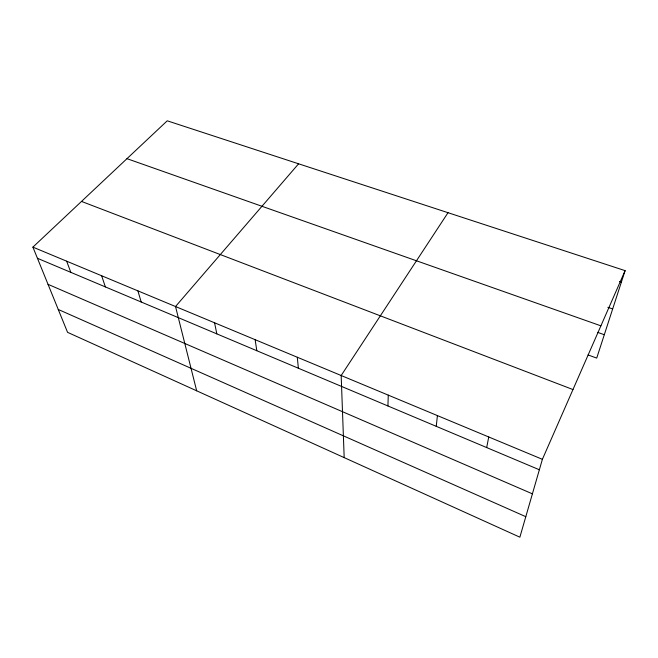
<?xml version="1.0" encoding="UTF-8"?>
<svg xmlns="http://www.w3.org/2000/svg" width="658" height="658" viewBox="0 0 658 658"><rect width="100%" height="100%" fill="white"/><g stroke="black" fill="none" stroke-linecap="round" stroke-linejoin="round"><path stroke-width="0.99" d="M387.924 405.961L388.269 395.137M436.246 426.326L437.414 415.601M486.681 447.572L488.738 436.978M625.1 270.644L542.389 459.317L519.869 537.191L67.552 332.331L32.9 247.128L167.239 120.809L625.1 270.644L596.716 358.1L588.087 354.942M448.024 212.69L341.173 375.521L344.183 457.623M298.6 163.793L175.522 306.521L196.676 390.811M619.441 281.534L621.358 282.167M607.844 307.302L612.664 308.964M126.978 158.668L600.902 325.833M597.661 332.356L604.299 334.716M81.502 201.43L572.97 389.552M32.9 247.128L542.389 459.317M37.44 258.29L539.363 469.771M48.026 284.322L532.404 493.837M58.241 309.449L525.8 516.686M66.664 261.185L70.817 272.354M101.636 275.76L105.37 286.913M137.9 290.861L141.182 302.006M214.566 322.79L216.827 333.877M255.131 339.684L256.817 350.722M297.301 357.245L298.37 368.233"/></g></svg>
